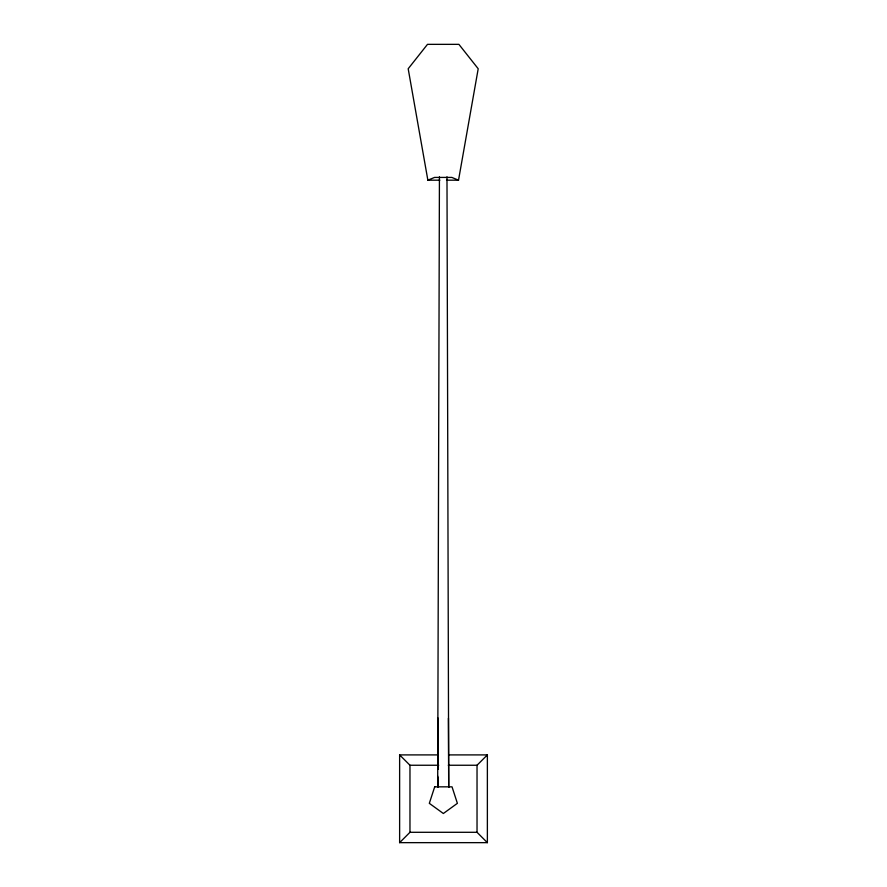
<?xml version="1.0" encoding="UTF-8"?>
<svg xmlns="http://www.w3.org/2000/svg" width="887" height="887" viewBox="0 0 887 887"><rect width="100%" height="100%" fill="white"/><g stroke="black" fill="none" stroke-linecap="round" stroke-linejoin="round"><path stroke-width="1.33" d="M439.431 176.801L437.679 787.29L437.734 777.644M437.69 787.212L437.734 776.18M446.527 180.183L458.524 180.183L478.204 68.754L458.901 44.35L427.49 44.35L408.186 68.754L427.867 180.183L439.863 180.183M448.988 754.904L487.373 754.904L487.373 842.65L399.627 842.65L409.971 832.294L409.971 765.248L399.627 754.904L438.012 754.904M487.373 842.65L477.029 832.294L477.029 765.248L487.373 754.904M427.867 180.183L434.575 177.422L451.838 177.422L458.524 180.183M409.971 765.248L438.71 765.248M448.29 765.248L477.029 765.248M409.971 832.294L477.029 832.294M448.434 718.237L448.7 787.312M446.981 176.801L448.711 787.29M399.627 754.904L399.627 842.65M437.978 718.237L437.768 769.351L437.978 718.237M434.697 786.836L429.319 803.334L443.356 813.501L457.382 803.334L452.026 786.836L434.697 786.836"/></g></svg>
